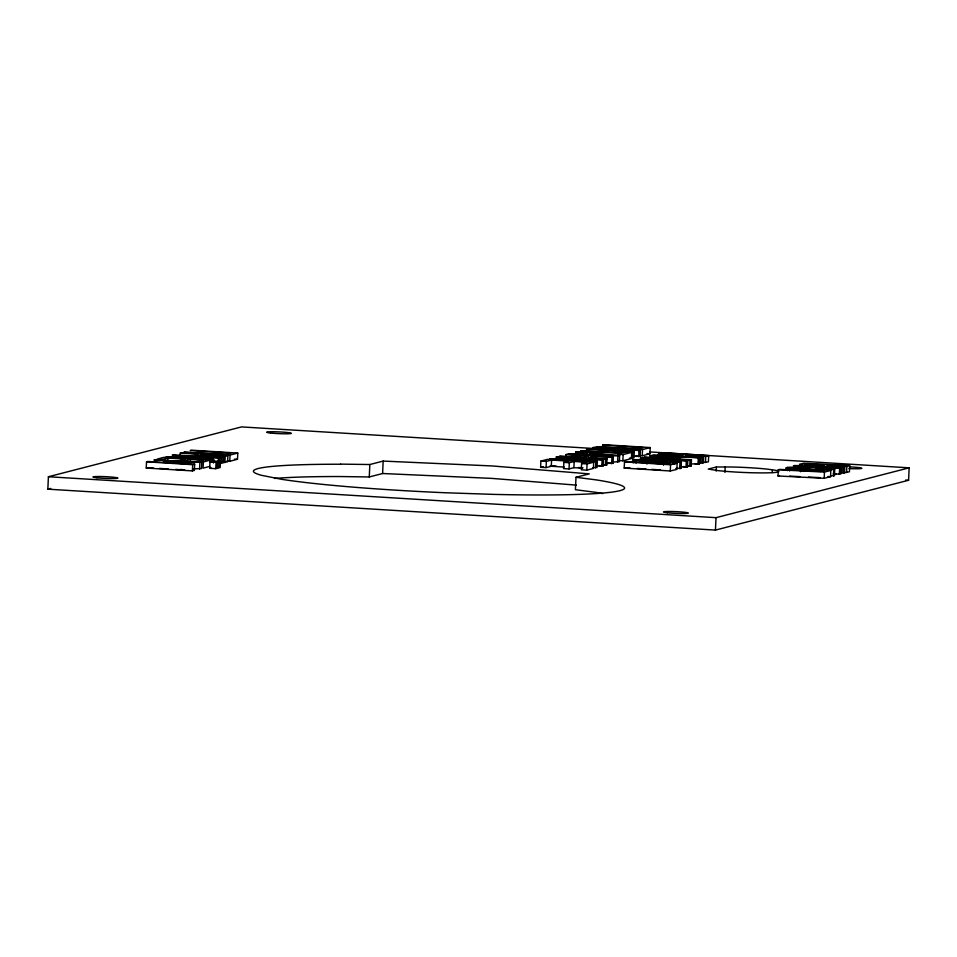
<?xml version="1.0" encoding="UTF-8"?>
<svg xmlns="http://www.w3.org/2000/svg" width="957" height="957" viewBox="0 0 957 957"><rect width="100%" height="100%" fill="white"/><g stroke="black" fill="none" stroke-linecap="round" stroke-linejoin="round"><path stroke-width="1.44" d="M786.14 467.889L830.784 470.437L830.568 476.658L824.228 478.297L778.041 475.976L778.256 469.755L779.668 469.397L820.4 471.43L823.989 470.509L786.14 467.889L786.056 470.377M787.276 470.653L787.36 468.164M789.621 470.952L789.704 468.463M799.418 467.028L799.657 464.312L803.485 463.26L849.66 465.569L849.445 471.789L841.969 473.141L842.184 466.932L849.66 465.569M800.566 471.729L800.65 469.253M815.496 470.102L815.579 467.614L786.977 467.506L814.586 466.908L793.437 465.844L794.848 465.485L841.036 467.794L840.82 474.014L833.451 474.086M816.584 470.306L816.668 467.817L815.579 467.614M817.984 470.497L818.068 468.009L816.668 467.817M820.089 470.712L820.173 468.224L818.068 468.009M823.319 470.964L823.415 468.475L820.173 468.224M824.228 478.297L824.444 472.076L830.784 470.437M833.499 475.904L833.714 469.684L834.707 469.277L834.492 475.485L830.76 475.761M833.942 475.785L834.157 469.576M839.397 474.373L839.612 468.164L841.036 467.794M843.488 473.057L843.703 466.837M844.588 472.937L844.804 466.717M846.622 472.519L846.837 466.298M649.863 451.931L909.15 467.829L908.588 480.258L715.441 530.094L47.85 489.171L48.412 476.742L241.559 426.906L593.232 448.462M193.613 468.858L201.52 468.559L201.807 462.339L171.518 461.932L194.654 464.193L194.367 470.401L192.405 470.904L146.242 468.045L146.529 461.824L147.94 461.465L187.716 463.93L163.42 461.537L194.092 462.291L154.316 459.815L154.209 462.303M167.786 460.544L167.894 458.056L185.036 459.121L180.155 460.389L185.61 460.724L190.503 459.468L203.147 460.245L197.908 461.597L203.363 461.944L210.014 460.221L209.739 468.308L215.78 468.679L217.215 468.308L217.502 462.099L210.026 462.087L217.502 462.099M180.203 455.592L180.311 453.104L181.734 452.745L227.898 455.616L227.61 461.824L219.273 463.056M190.383 461.944L190.503 459.468M192.405 470.904L192.692 464.695L194.654 464.193M195.467 457.255L195.587 454.778L197.525 454.18L180.311 453.104M195.539 457.53L195.587 454.778M199.594 469.05L199.881 462.841M203.363 461.944L203.075 468.152L209.727 466.442M212.059 462.147L212.179 459.671L213.674 459.276L213.495 463.009M215.78 468.679L216.067 462.47M218.244 461.788L218.411 458.056L219.823 457.697L219.655 461.418M218.734 467.913L219.021 461.705L220.457 461.334L220.17 467.542L216.318 467.77M221.127 462.997L221.414 456.776L227.898 455.616M222.646 462.889L222.933 456.68M223.89 462.733L224.177 456.513M224.931 462.518L225.218 456.298M229.764 461.262L230.051 455.053L237.779 453.056L237.492 459.276L229.764 461.262L226.785 461.083M274.515 478.452A185.79 12.991 2.6 0 1 340.01 476.538L369.27 476.957L369.833 464.528L383.171 461.083L492.137 465.951L589.297 473.871L575.994 477.28L575.432 489.709L595.78 492.341A185.79 12.991 2.6 0 1 602.671 493.597M369.27 476.957L382.609 473.512L383.171 461.083M564.152 467.064L551.292 466.262L546.064 467.614L540.609 467.279L540.896 461.059L547.536 459.348L593.699 462.207L593.412 468.428L586.785 470.138L581.318 469.803L581.605 463.595L586.832 462.243L574.176 461.453L569.319 462.71L563.852 462.375L563.565 468.583L569.032 468.93L573.889 467.662L582.335 468.188M546.064 467.614L546.351 461.406L551.579 460.054L568.721 461.118L563.852 462.375M551.292 466.262L551.579 460.054M565.635 457.111L565.754 454.623L567.166 454.264L613.329 457.123L613.042 463.344L606.068 463.355M569.032 468.93L569.319 462.71M573.889 467.662L574.176 461.453M575.516 454.551L575.635 452.063L577.059 451.692L619.658 455.484L619.37 461.705L613.234 461.98M586.474 451.716L586.581 449.228L587.993 448.869L624.646 451.142L592.79 447.625L594.213 447.254L640.377 450.125L640.089 456.333L632.924 456.333M586.785 470.138L587.072 463.93L593.699 462.207M593.699 458.858L593.818 456.369L613.329 457.123M595.565 467.865L595.852 461.657L597.347 461.274L597.06 467.483L592.586 467.686M602.539 447.553L602.659 445.065L604.07 444.706L650.234 447.565L649.947 453.785L642.243 455.771L639.264 455.592M601.786 466.25L602.073 460.042L603.472 459.683L603.185 465.892L596.02 465.892M605.338 465.329L605.625 459.121L607.037 458.762L606.75 464.97L602.36 465.15M611.631 463.702L611.918 457.494M617.624 462.147L617.911 455.939L619.658 455.484M622.863 460.796L623.151 454.587L631.692 452.374L631.405 458.582L622.863 460.796L618.772 460.544M632.469 458.307L632.756 452.099L634.252 451.716L633.965 457.925L629.491 458.128M638.69 456.692L638.977 450.484L640.377 450.125M642.243 455.771L642.53 449.563L650.234 447.565M716.183 471.119L716.362 466.98L732.225 467.004A36.163 2.524 2.6 0 1 767.418 469.157L773.423 469.947A36.163 2.524 2.6 0 1 761.951 472.902L753.362 472.794A36.163 2.524 2.6 0 1 718.169 470.629L708.252 469.074L716.362 466.98M715.441 530.094L716.015 517.665L909.15 467.829M724.928 472.435L725.179 466.908M772.227 472.567L772.347 469.803M632.649 460.078L677.137 463.2L676.85 469.409L670.271 470.988L624.203 468.081L624.49 461.872L625.962 461.513L666.586 464.085L670.307 463.188L632.649 460.078L632.529 462.566M632.78 462.303L632.9 459.827M633.725 462.853L633.833 460.365M636.034 463.176L636.154 460.688M646.92 464.109L647.04 461.621M649.791 458.319L649.911 455.831L653.679 454.862L699.746 457.769L699.447 463.989L691.038 463.906M658.356 456.453L658.643 453.738L662.627 452.721L708.694 455.628L708.407 461.836L698.67 463.152M658.536 456.226L658.643 453.738M662.124 462.638L662.244 460.15L633.534 459.695L661.335 459.42L640.233 458.092L641.704 457.745L687.772 460.652L687.473 466.86L681.563 466.932M663.189 462.853L663.309 460.377L662.244 460.15M663.428 465.222L663.548 462.745M664.565 463.068L664.684 460.58L663.309 460.377M666.658 463.308L666.778 460.819L664.684 460.58M669.876 463.607L669.984 461.13L666.778 460.819M670.271 470.988L670.57 464.779L677.137 463.2M672.986 463.906L673.106 461.418L669.984 461.13M674.757 464.121L674.876 461.633L673.106 461.418M678.561 459.839L678.669 457.35L680.212 456.979L699.746 457.769M680.092 459.468L680.212 456.979M679.889 468.679L680.188 462.47L681.228 462.064L680.929 468.284L675.786 468.428M680.343 468.571L680.63 462.363M686.013 467.207L686.301 460.999L687.772 460.652M689.722 466.322L690.009 460.114L691.48 459.755L691.181 465.975L686.743 466.131M697.988 464.336L698.275 458.128M700.715 463.116L701.014 456.908L708.694 455.628M702.259 463.044L702.546 456.836M703.383 462.949L703.67 456.728M705.476 462.542L705.764 456.333M649.911 455.831L663.955 457.697L678.669 457.35M540.609 467.279L543.265 466.585M593.818 456.369L588.926 457.637L607.037 458.762M154.316 459.815L201.807 462.339M47.85 489.171L50.733 488.429M167.894 458.056L162.654 459.408L157.199 459.073L163.85 457.362L210.014 460.221M146.242 468.045L153.539 468.045M209.739 468.308L211.174 467.937M778.041 475.976L779.453 475.605M624.203 468.081L630.029 468.009M840.079 472.531L841.43 472.244M221.414 456.776L207.25 456.477L195.647 455.053M842.184 466.932L810.435 465.832L799.502 464.54M701.014 456.908L669.278 455.412L658.476 453.977M340.572 464.121L369.833 464.528M382.609 473.512L491.575 478.38L576.365 485.127M617.911 455.939L568.171 454.001L583.519 454.168L587.574 453.116L575.635 452.063M839.612 468.164L818.57 467.339L834.707 469.277M833.714 469.684L823.415 468.475M778.256 469.755L824.444 472.076M833.368 473.643L836.346 473.787M789.633 476.119L799.825 476.634M808.545 477.065L820.185 477.651M827.961 476.514L830.568 476.658M602.659 445.065L643.367 447.601L638.486 448.857L596.367 446.692L642.53 449.563M638.977 450.484L602.91 448.247L634.252 451.716M586.581 449.228L632.756 452.099M631.692 452.374L626.225 452.039L622.672 452.96L580.54 450.795L621.26 453.319L617.696 454.24L623.151 454.587M646.968 453.594L649.947 453.785M635.627 456.058L640.089 456.333M565.754 454.623L588.352 456.034L583.471 457.29L559.462 456.25L605.625 459.121M603.472 459.683L557.309 456.812L555.885 457.183L587.742 460.7L549.677 458.786L595.852 461.657M602.073 460.042L566.006 457.805L597.347 461.274M905.609 480.079L908.588 480.258M605.602 462.877L613.042 463.344M540.896 461.059L546.351 461.406M581.605 463.595L587.072 463.93M602.575 464.707L606.75 464.97M598.723 465.616L603.185 465.892M550.227 465.748L556.184 466.107M578.518 467.495L582.992 467.782M237.779 453.056L191.615 450.197L190.204 450.556L230.912 453.092L226.008 454.348L183.888 452.183L230.051 455.053M219.823 457.697L173.66 454.826L172.236 455.197L204.068 458.714L166.016 456.8L212.179 459.671M218.411 458.056L182.356 455.819L213.674 459.276M234.513 459.085L237.492 459.276M220.457 461.334L212.968 461.334L219.021 461.705M146.529 461.824L192.692 464.695M159.436 468.404L168.276 468.954M175.645 469.42L184.486 469.959M48.412 476.742L716.015 517.665M691.48 459.755L643.941 457.207L690.009 460.114M686.301 460.999L665.282 459.91L681.228 462.064M680.188 462.47L674.876 461.633M694.997 463.702L699.447 463.989M686.731 465.688L691.181 465.975M624.49 461.872L670.57 464.779M683.023 466.573L687.473 466.86M637.278 468.463L645.987 469.014M651.789 469.373L660.497 469.923M180.287 469.444L184.569 469.863M575.994 477.28L596.343 479.912A185.79 12.848 2.6 0 1 493.298 494.374L445.519 492.759A185.79 12.848 2.6 0 1 281.609 479.301L261.5 475.318A185.79 12.848 2.6 0 1 340.56 464.241M833.786 475.21L834.492 475.485M680.26 467.985L680.929 468.284M848.967 468.595A12.465 0.873 2.6 0 0 861.312 468.535L861.539 468.487A12.465 0.873 2.6 0 0 853.058 467.076L852.208 467.016A12.465 0.873 2.6 0 0 849.852 466.896M201.173 454.958L212.921 456.298L221.211 455.652L201.173 454.958M827.877 465.413L827.195 465.676L836.155 466.466L843.009 465.676L827.877 465.413M686.839 455.197L686.121 455.46L695.021 456.369L701.995 455.652L686.839 455.197M806.153 464.181L805.064 464.576L816.13 465.604L824.372 464.743L806.153 464.181M656.394 455.795L655.282 456.19L668.165 457.398L674.912 456.656L656.394 455.795M665.187 453.69L664.098 454.24L676.85 455.293L683.406 454.479L665.187 453.69M592.419 453.546L589.153 454.396L612.552 455.317L592.419 453.546M667.424 512.761A12.465 0.873 2.6 0 0 688.059 513.251A12.465 0.873 2.6 0 0 672.269 511.505A12.465 0.873 2.6 0 0 667.424 512.761M96.932 477.794A12.465 0.873 2.6 0 0 117.567 478.285A12.465 0.873 2.6 0 0 101.777 476.538A12.465 0.873 2.6 0 0 96.932 477.794M270.424 433.019A12.465 0.873 2.6 0 0 291.048 433.521A12.465 0.873 2.6 0 0 275.269 431.774A12.465 0.873 2.6 0 0 270.424 433.019"/></g></svg>
